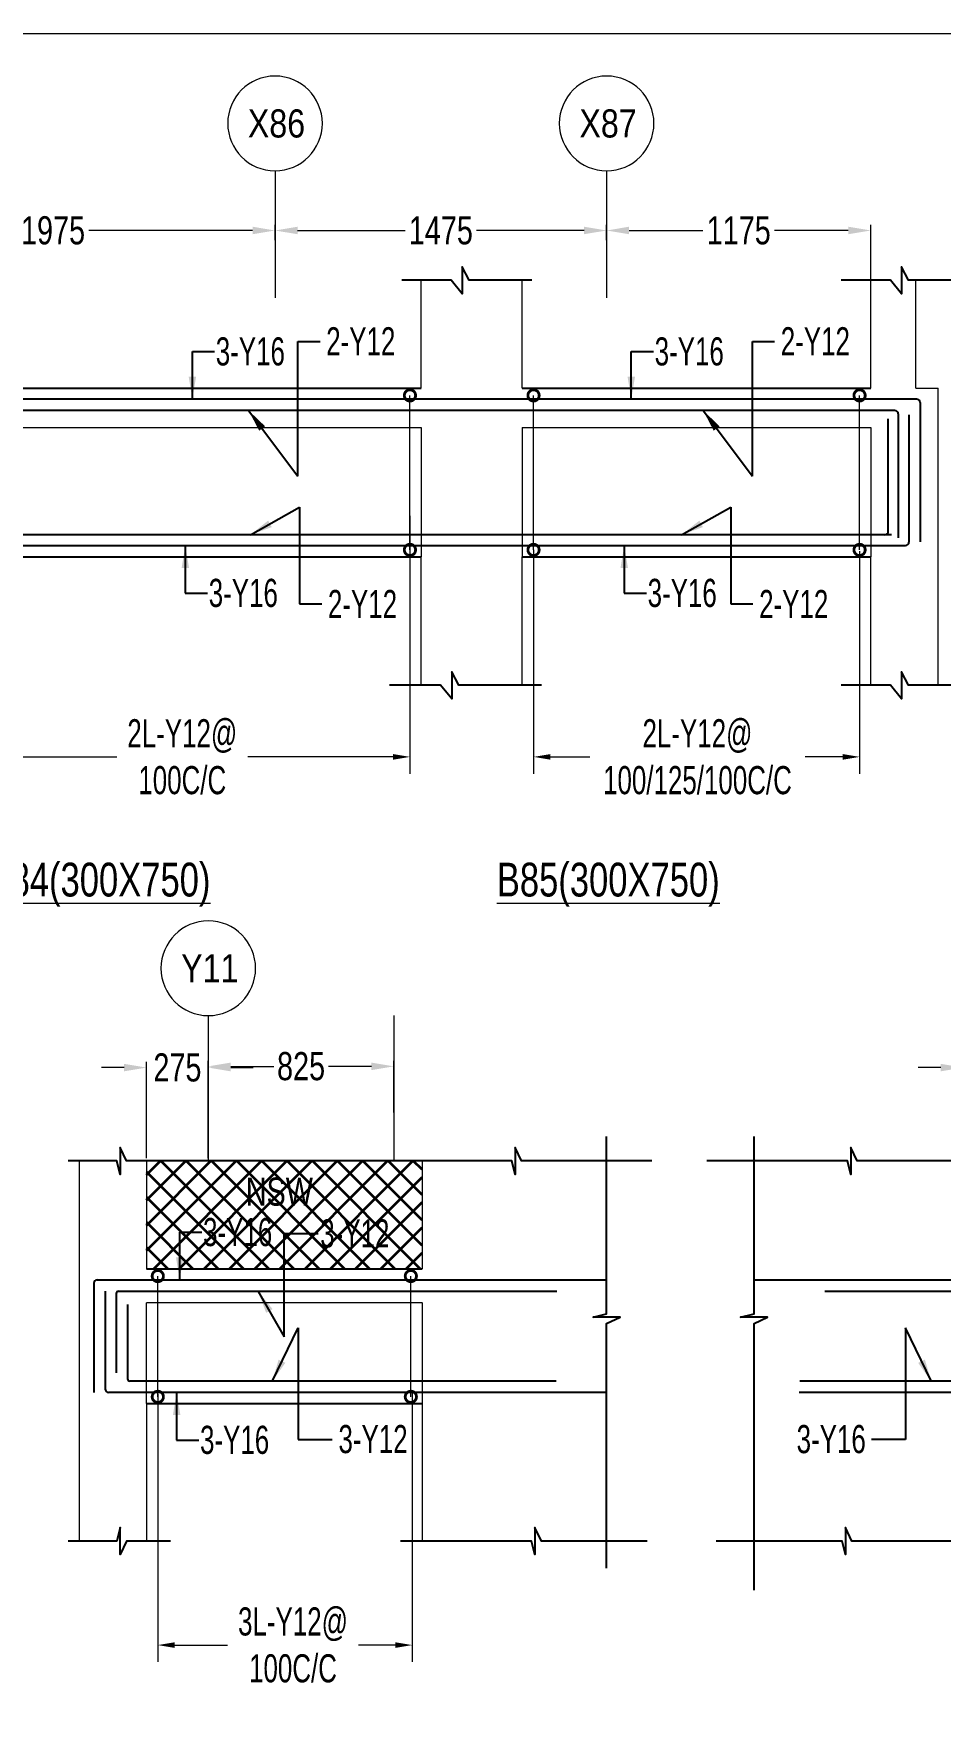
# Model space of a CAD drawing. Header units: millimetres. Extents: x -2697 to 288508, y -1308 to 60928.
# Drawn here: x 95797 to 99832, y 23300 to 30731 of the extents above; entities that cross this region are included whole.
import ezdxf
from ezdxf.enums import TextEntityAlignment as Align

# ---------------------------------------------------------------- set-up
doc = ezdxf.new("R2010")
doc.units = ezdxf.units.MM
doc.header["$LTSCALE"] = 100
for name, pattern in [('ACAD_ISO04W100', [30, 24, -3, 0, -3]), ('CONTINOUS', [0]), ('CONTINU', [0]), ('HIDDEN', [0.375, 0.25, -0.125])]:
    doc.linetypes.add(name, pattern=pattern)
doc.layers.get('Defpoints').update_dxf_attribs({"color": 1, "lineweight": 0})
for name, color, linetype in [('-S-ARROW', 253, 'Continuous'), ('-S-MISC', 8, 'Continuous'), ('-STR-BEAM', 7, 'CONTINU'), ('-STR-REINF', 3, 'Continuous'), ('-STR-TEXT', 6, 'Continuous')]:
    doc.layers.add(name, color=color, linetype=linetype)
for name, color, linetype, lineweight in [('-S-STIRUP', 11, 'Continuous', 9), ('-S-TEXT', 6, 'Continuous', 0), ('-STR-COLUMN', 5, 'HIDDEN', 13), ('-STR-RF-DIM', 252, 'CONTINOUS', 20), ('A-ANNO-GRID-LINE', 252, 'ACAD_ISO04W100', 20), ('A-ANNO-GRID-TEXT', 13, 'Continuous', 15), ('GRID DIM', 252, 'Continuous', 9), ('S-COL HATCH', 9, 'Continuous', 35), ('SEC TEXT', 9, 'Continuous', 18), ('SLAB LINE', 254, 'HIDDEN', 20)]:
    doc.layers.add(name, color=color, linetype=linetype, lineweight=lineweight)
doc.styles.add('BEAM-LS', font='romans.shx', dxfattribs={"width": 0.8})
doc.styles.add('Dim.s & Anno.(Misc.)', font='ARIALN.TTF')
doc.styles.add('SOBHA', font='swisscl.ttf', dxfattribs={"width": 0.9})
doc.styles.add('sobha.sed', font='swisscl.ttf')
doc.dimstyles.new('S-50', dxfattribs={"dimscale": 50, "dimtxt": 2.5, "dimasz": 2, "dimexe": 0.5, "dimexo": 0.25, "dimgap": 0.25, "dimtad": 0, "dimdec": 0, "dimrnd": 0.0005, "dimzin": 0, "dimdsep": 46, "dimtxsty": 'sobha.sed', "dimblk": 'OBLIQUE', "dimcen": 0.09, "dimclrd": 8, "dimclre": 8, "dimclrt": 6, "dimadec": 0, "dimazin": 0, "dimtfac": 1, "dimtdec": 0, "dimtofl": 0, "dimtmove": 2, "dimatfit": 3, "dimfxl": 0.18, "dimtolj": 1, "dimtzin": 0, "dimlwd": -1, "dimlwe": -1, "dimarcsym": 0})
doc.dimstyles.new('S-DIM50', dxfattribs={"dimscale": 50, "dimtxt": 2.5, "dimasz": 1.5, "dimexe": 1.5, "dimexo": 1, "dimgap": 0.5, "dimtad": 0, "dimdec": 0, "dimzin": 0, "dimdsep": 46, "dimtxsty": 'SOBHA', "dimcen": 0.09, "dimclrd": 256, "dimclre": 256, "dimclrt": 6, "dimadec": 5, "dimazin": 0, "dimtfac": 1, "dimtdec": 0, "dimtofl": 0, "dimtmove": 0, "dimatfit": 3, "dimfxl": 0.18, "dimtolj": 1, "dimtzin": 0, "dimlwd": -1, "dimlwe": -1, "dimarcsym": 0})
doc.dimstyles.new('STIRUP', dxfattribs={"dimscale": 50, "dimtxt": 2.5, "dimasz": 2.2, "dimexe": 0, "dimexo": 0, "dimgap": 0.5, "dimtad": 0, "dimdec": 0, "dimzin": 0, "dimdsep": 46, "dimtxsty": 'BEAM-LS', "dimblk": 'DOTSMALL', "dimcen": 0.09, "dimclrd": 256, "dimclre": 256, "dimclrt": 256, "dimadec": 5, "dimazin": 0, "dimtfac": 1, "dimtdec": 0, "dimtofl": 0, "dimtmove": 0, "dimatfit": 3, "dimldrblk": 'DOTSMALL', "dimfxl": 0, "dimfxlon": 1, "dimtolj": 1, "dimtzin": 0, "dimlwd": -1, "dimlwe": -1, "dimarcsym": 0})

# ---------------------------------------------------------------- blocks, each defined once
blk = doc.blocks.new('_Oblique')
at = {"color": 0, "linetype": 'ByBlock', "lineweight": -2}
blk.add_line((-0.5, -0.5), (0.5, 0.5), dxfattribs=at)
blk = doc.blocks.new('*D206')
at = {"layer": 'Defpoints', "color": 0, "transparency": 16777216}
for p in [(100207.6, 26132.4), (99933, 25717.5, 0), (100207.6, 25717.5, 0)]:
    blk.add_point(p, dxfattribs=at)
at = {"layer": 'GRID DIM', "transparency": 16777216}
for p, q in [((99933, 25730), (99933, 26157.4)), ((100207.6, 25730), (100207.6, 26157.4)), ((99833, 26132.4), (99733, 26132.4)), ((100307.6, 26132.4), (100407.6, 26132.4))]:
    blk.add_line(p, q, dxfattribs=at)
for points in [[(99833, 26149.1), (99833, 26115.8), (99933, 26132.4)], [(100307.6, 26149.1), (100307.6, 26115.8), (100207.6, 26132.4)]]:
    blk.add_solid(points, dxfattribs=at)
at = {"layer": 'GRID DIM', "color": 13, "transparency": 16777216, "insert": (100070.3, 26132.4), "char_height": 125, "attachment_point": 5, "style": 'sobha.sed'}
blk.add_mtext('\\A1;275', dxfattribs=at)
blk = doc.blocks.new('*D448')
at = {"layer": '-STR-RF-DIM', "transparency": 16777216}
for p, q in [((96350, 24680.4), (96350, 23489.8)), ((97481.9, 24688.4), (97481.9, 23489.8)), ((96425, 23564.8), (96660.2, 23564.8)), ((97406.9, 23564.8), (97242.6, 23564.8))]:
    blk.add_line(p, q, dxfattribs=at)
for points in [[(96425, 23577.3), (96425, 23552.3), (96350, 23564.8)], [(97406.9, 23577.3), (97406.9, 23552.3), (97481.9, 23564.8)]]:
    blk.add_solid(points, dxfattribs=at)
at = {"layer": 'Defpoints', "color": 0, "transparency": 16777216}
for p in [(96350, 24680.4, 0), (97481.9, 24688.4, 0), (96350, 23564.8)]:
    blk.add_point(p, dxfattribs=at)
at = {"layer": '-STR-RF-DIM', "color": 6, "transparency": 16777216, "insert": (96951.4, 23564.8), "char_height": 125, "attachment_point": 5, "style": 'SOBHA'}
blk.add_mtext('\\A1;3L-Y12@\\P100C/C', dxfattribs=at)
blk = doc.blocks.new('_DotSmall')
at = {"color": 0, "linetype": 'ByBlock', "const_width": 0.5}
blk.add_lwpolyline([(-0.0625, 0, 1), (0.0625, 0, 1)], format="xyb", close=True, dxfattribs=at)
blk = doc.blocks.new('*D449')
at = {"layer": '-S-STIRUP', "ltscale": 100, "transparency": 16777216}
blk.add_line((97475.6, 24668.6), (97475.6, 25205.4), dxfattribs=at)
at = {"layer": 'Defpoints', "color": 0, "linetype": 'CONTINU', "ltscale": 100, "transparency": 16777216}
for p in [(97475.6, 25205.4), (97475.6, 25205.4), (97475.6, 24668.6)]:
    blk.add_point(p, dxfattribs=at)
at = {"layer": '-S-STIRUP', "linetype": 'CONTINU', "ltscale": 100, "transparency": 16777216, "xscale": 100, "yscale": 100, "zscale": 100}
for p, rotation in [((97475.6, 25205.4), 90), ((97475.6, 24668.6), 270)]:
    blk.add_blockref('_DotSmall', p, dxfattribs=dict(at, rotation=rotation))
blk = doc.blocks.new('*D450')
at = {"layer": '-S-STIRUP', "ltscale": 100, "transparency": 16777216}
blk.add_line((96350, 24668.6), (96350, 25205.4), dxfattribs=at)
at = {"layer": 'Defpoints', "color": 0, "linetype": 'CONTINU', "ltscale": 100, "transparency": 16777216}
for p in [(96350, 25205.4), (96350, 25205.4), (96350, 24668.6)]:
    blk.add_point(p, dxfattribs=at)
at = {"layer": '-S-STIRUP', "linetype": 'CONTINU', "ltscale": 100, "transparency": 16777216, "xscale": 100, "yscale": 100, "zscale": 100}
for p, rotation in [((96350, 25205.4), 90), ((96350, 24668.6), 270)]:
    blk.add_blockref('_DotSmall', p, dxfattribs=dict(at, rotation=rotation))
blk = doc.blocks.new('A-SYMB_Grid')
blk.add_circle((0, 0), 4.21)
at = {"style": 'Dim.s & Anno.(Misc.)'}
blk.add_attdef('GRID', text='', height=3, dxfattribs=at).set_placement((0, 0), align=Align.MIDDLE_CENTER)
blk = doc.blocks.new('*D451')
at = {"layer": 'Defpoints', "color": 0, "transparency": 16777216}
for p in [(97400, 26138), (97400, 25919.6, 0), (96574.6, 25856.3)]:
    blk.add_point(p, dxfattribs=at)
at = {"layer": 'GRID DIM', "transparency": 16777216}
for p, q in [((96574.6, 25868.8), (96574.6, 26163)), ((97400, 25932.1), (97400, 26163)), ((96674.6, 26138), (96865.6, 26138)), ((97300, 26138), (97109, 26138))]:
    blk.add_line(p, q, dxfattribs=at)
for points in [[(96674.6, 26154.6), (96674.6, 26121.3), (96574.6, 26138)], [(97300, 26154.6), (97300, 26121.3), (97400, 26138)]]:
    blk.add_solid(points, dxfattribs=at)
at = {"layer": 'GRID DIM', "color": 13, "transparency": 16777216, "insert": (96987.3, 26138), "char_height": 125, "attachment_point": 5, "style": 'sobha.sed'}
blk.add_mtext('\\A1;825', dxfattribs=at)
blk = doc.blocks.new('*D452')
at = {"layer": 'Defpoints', "color": 0, "transparency": 16777216}
for p in [(96574.6, 26132.4), (96300, 25717.5, 0), (96574.6, 25717.5, 0)]:
    blk.add_point(p, dxfattribs=at)
at = {"layer": 'GRID DIM', "transparency": 16777216}
for p, q in [((96300, 25730), (96300, 26157.4)), ((96574.6, 25730), (96574.6, 26157.4)), ((96200, 26132.4), (96100, 26132.4)), ((96674.6, 26132.4), (96774.6, 26132.4))]:
    blk.add_line(p, q, dxfattribs=at)
for points in [[(96200, 26149.1), (96200, 26115.8), (96300, 26132.4)], [(96674.6, 26149.1), (96674.6, 26115.8), (96574.6, 26132.4)]]:
    blk.add_solid(points, dxfattribs=at)
at = {"layer": 'GRID DIM', "color": 13, "transparency": 16777216, "insert": (96437.3, 26132.4), "char_height": 125, "attachment_point": 5, "style": 'sobha.sed'}
blk.add_mtext('\\A1;275', dxfattribs=at)
blk = doc.blocks.new('*D632')
at = {"layer": 'Defpoints', "color": 0, "transparency": 16777216}
for p in [(94896.5, 29799.1), (96871.5, 29854.4), (96871.5, 29799.1)]:
    blk.add_point(p, dxfattribs=at)
at = {"layer": 'GRID DIM', "transparency": 16777216}
for p, q in [((94896.5, 29811.6), (94896.5, 29879.4)), ((96871.5, 29811.6), (96871.5, 29879.4)), ((94996.5, 29854.4), (95724.7, 29854.4)), ((96771.5, 29854.4), (96043.2, 29854.4))]:
    blk.add_line(p, q, dxfattribs=at)
for points in [[(94996.5, 29871.1), (94996.5, 29837.8), (94896.5, 29854.4)], [(96771.5, 29871.1), (96771.5, 29837.8), (96871.5, 29854.4)]]:
    blk.add_solid(points, dxfattribs=at)
at = {"layer": 'GRID DIM', "color": 13, "transparency": 16777216, "insert": (95884, 29854.4), "char_height": 125, "attachment_point": 5, "style": 'sobha.sed'}
blk.add_mtext('\\A1;1975', dxfattribs=at)
blk = doc.blocks.new('*D633')
at = {"layer": 'Defpoints', "color": 0, "transparency": 16777216}
for p in [(96871.5, 29799.1), (98346.5, 29854.4), (98346.5, 29799.1)]:
    blk.add_point(p, dxfattribs=at)
at = {"layer": 'GRID DIM', "transparency": 16777216}
for p, q in [((96871.5, 29811.6), (96871.5, 29879.4)), ((98346.5, 29811.6), (98346.5, 29879.4)), ((96971.5, 29854.4), (97449.7, 29854.4)), ((98246.5, 29854.4), (97768.2, 29854.4))]:
    blk.add_line(p, q, dxfattribs=at)
for points in [[(96971.5, 29871.1), (96971.5, 29837.8), (96871.5, 29854.4)], [(98246.5, 29871.1), (98246.5, 29837.8), (98346.5, 29854.4)]]:
    blk.add_solid(points, dxfattribs=at)
at = {"layer": 'GRID DIM', "color": 13, "transparency": 16777216, "insert": (97609, 29854.4), "char_height": 125, "attachment_point": 5, "style": 'sobha.sed'}
blk.add_mtext('\\A1;1475', dxfattribs=at)
blk = doc.blocks.new('*D634')
at = {"layer": 'Defpoints', "color": 0, "transparency": 16777216}
for p in [(98346.5, 29799.1), (99521.5, 29854.4), (99521.5, 29192.5)]:
    blk.add_point(p, dxfattribs=at)
at = {"layer": 'GRID DIM', "transparency": 16777216}
for p, q in [((98346.5, 29811.6), (98346.5, 29879.4)), ((99521.5, 29205), (99521.5, 29879.4)), ((98446.5, 29854.4), (98774.7, 29854.4)), ((99421.5, 29854.4), (99093.2, 29854.4))]:
    blk.add_line(p, q, dxfattribs=at)
for points in [[(98446.5, 29871.1), (98446.5, 29837.8), (98346.5, 29854.4)], [(99421.5, 29871.1), (99421.5, 29837.8), (99521.5, 29854.4)]]:
    blk.add_solid(points, dxfattribs=at)
at = {"layer": 'GRID DIM', "color": 13, "transparency": 16777216, "insert": (98934, 29854.4), "char_height": 125, "attachment_point": 5, "style": 'sobha.sed'}
blk.add_mtext('\\A1;1175', dxfattribs=at)
blk = doc.blocks.new('*D614')
at = {"layer": '-S-STIRUP', "ltscale": 100, "transparency": 16777216}
blk.add_line((98021.4, 28434.3), (98021.4, 29121), dxfattribs=at)
at = {"layer": 'Defpoints', "color": 0, "linetype": 'CONTINU', "ltscale": 100, "transparency": 16777216}
for p in [(98021.4, 29121), (98021.4, 29121), (98021.4, 28434.3)]:
    blk.add_point(p, dxfattribs=at)
at = {"layer": '-S-STIRUP', "linetype": 'CONTINU', "ltscale": 100, "transparency": 16777216, "xscale": 100, "yscale": 100, "zscale": 100}
for p, rotation in [((98021.4, 29121), 90), ((98021.4, 28434.3), 270)]:
    blk.add_blockref('_DotSmall', p, dxfattribs=dict(at, rotation=rotation))
blk = doc.blocks.new('*D615')
at = {"layer": '-S-STIRUP', "ltscale": 100, "transparency": 16777216}
blk.add_line((99471.7, 28434.3), (99471.7, 29121), dxfattribs=at)
at = {"layer": 'Defpoints', "color": 0, "linetype": 'CONTINU', "ltscale": 100, "transparency": 16777216}
for p in [(99471.7, 29121), (99471.7, 29121), (99471.7, 28434.3)]:
    blk.add_point(p, dxfattribs=at)
at = {"layer": '-S-STIRUP', "linetype": 'CONTINU', "ltscale": 100, "transparency": 16777216, "xscale": 100, "yscale": 100, "zscale": 100}
for p, rotation in [((99471.7, 29121), 90), ((99471.7, 28434.3), 270)]:
    blk.add_blockref('_DotSmall', p, dxfattribs=dict(at, rotation=rotation))
blk = doc.blocks.new('*D616')
at = {"layer": '-S-STIRUP', "ltscale": 100, "transparency": 16777216}
blk.add_line((97471.7, 28434.3), (97471.7, 29121), dxfattribs=at)
at = {"layer": 'Defpoints', "color": 0, "linetype": 'CONTINU', "ltscale": 100, "transparency": 16777216}
for p in [(97471.7, 29121), (97471.7, 29121), (97471.7, 28434.3)]:
    blk.add_point(p, dxfattribs=at)
at = {"layer": '-S-STIRUP', "linetype": 'CONTINU', "ltscale": 100, "transparency": 16777216, "xscale": 100, "yscale": 100, "zscale": 100}
for p, rotation in [((97471.7, 29121), 90), ((97471.7, 28434.3), 270)]:
    blk.add_blockref('_DotSmall', p, dxfattribs=dict(at, rotation=rotation))
blk = doc.blocks.new('*D625')
at = {"layer": '-STR-RF-DIM', "transparency": 16777216}
for p, q in [((97471.7, 28585.7), (97471.7, 27438.9)), ((95446.2, 28522), (95446.2, 27438.9)), ((95521.2, 27513.9), (96167.9, 27513.9)), ((97396.7, 27513.9), (96750, 27513.9))]:
    blk.add_line(p, q, dxfattribs=at)
for points in [[(95521.2, 27526.4), (95521.2, 27501.4), (95446.2, 27513.9)], [(97396.7, 27526.4), (97396.7, 27501.4), (97471.7, 27513.9)]]:
    blk.add_solid(points, dxfattribs=at)
at = {"layer": 'Defpoints', "color": 0, "transparency": 16777216}
for p in [(97471.7, 28585.7, 178586.6), (95446.2, 28522, 0), (95446.2, 27513.9)]:
    blk.add_point(p, dxfattribs=at)
at = {"layer": '-STR-RF-DIM', "color": 6, "transparency": 16777216, "insert": (96458.9, 27513.9), "char_height": 125, "attachment_point": 5, "style": 'SOBHA'}
blk.add_mtext('\\A1;2L-Y12@\\P100C/C', dxfattribs=at)
blk = doc.blocks.new('*D626')
at = {"layer": '-STR-RF-DIM', "transparency": 16777216}
for p, q in [((98021.4, 28434.3), (98021.4, 27438.9)), ((99471.7, 28428), (99471.7, 27438.9)), ((98096.4, 27513.9), (98271.4, 27513.9)), ((99396.7, 27513.9), (99229.8, 27513.9))]:
    blk.add_line(p, q, dxfattribs=at)
for points in [[(98096.4, 27526.4), (98096.4, 27501.4), (98021.4, 27513.9)], [(99396.7, 27526.4), (99396.7, 27501.4), (99471.7, 27513.9)]]:
    blk.add_solid(points, dxfattribs=at)
at = {"layer": 'Defpoints', "color": 0, "transparency": 16777216}
for p in [(98021.4, 28434.3, 0), (99471.7, 28428), (98021.4, 27513.9)]:
    blk.add_point(p, dxfattribs=at)
at = {"layer": '-STR-RF-DIM', "color": 6, "transparency": 16777216, "insert": (98750.6, 27513.9), "char_height": 125, "attachment_point": 5, "style": 'SOBHA'}
blk.add_mtext('\\A1;2L-Y12@\\P100/125/100C/C', dxfattribs=at)

msp = doc.modelspace()

# ---------------------------------------------------------------- hatches: boundary and pattern name
at = {"layer": 'S-COL HATCH'}
h = msp.add_hatch(dxfattribs=at)
h.set_pattern_fill('ANSI37', color=8, scale=25)
h.set_pattern_definition([(45, (182405.144, 75839.42), (-56.1266, 56.1266), []), (135, (182405.144, 75839.42), (-56.1266, -56.1266), [])])
h.paths.add_polyline_path([(97525.39, 25717.45), (96300, 25717.45), (96300, 25238.35), (97525.39, 25238.35)])
h.paths.add_polyline_path([(97525.39, 24638.35), (96300, 24638.35)])

# ---------------------------------------------------------------- linework, layer by layer
at = {"layer": '-S-MISC', "linetype": 'ByBlock', "ltscale": 1000}
for points in [[(98013.73, 29633.1), (97735.5, 29633.1), (97704.64, 29692.76), (97704.64, 29572.59), (97654.78, 29633.1), (97435.6, 29633.1)], [(99967.74, 29633.1), (99689.51, 29633.1), (99658.64, 29692.76), (99658.64, 29572.59), (99608.79, 29633.1), (99389.61, 29633.1)], [(98056.95, 27833.1), (97688.72, 27833.1), (97657.85, 27892.76), (97657.85, 27772.59), (97608, 27833.1), (97380.82, 27833.1)], [(99967.74, 27833.1), (99689.51, 27833.1), (99658.64, 27892.76), (99658.64, 27772.59), (99608.79, 27833.1), (99389.61, 27833.1)]]:
    msp.add_lwpolyline(points, dxfattribs=at)
at = {"layer": '-S-MISC', "linetype": 'ByBlock', "ltscale": 1000, "elevation": 178586.59}
for points in [[(98346.67, 23907.45), (98346.67, 24994.11), (98406.33, 25022.58), (98286.16, 25022.58), (98346.67, 25037.73), (98346.67, 25825.55)], [(99003.03, 23809.49), (99003.03, 24994.11), (99062.69, 25022.58), (98942.53, 25022.58), (99003.03, 25037.73), (99003.03, 25825.55)], [(97525.39, 25717.45), (96211.15, 25717.45), (96182.68, 25777.11), (96182.68, 25656.95), (96167.53, 25717.45), (95951.56, 25717.45)], [(98547.82, 25717.45), (97967.91, 25717.45), (97939.44, 25777.11), (97939.44, 25656.95), (97924.3, 25717.45), (97429.55, 25717.45)], [(100026.81, 25717.45), (99460.94, 25717.45), (99432.47, 25777.11), (99432.47, 25656.95), (99417.33, 25717.45), (98792.68, 25717.45)], [(96405.9, 24027.45), (96211.15, 24027.45), (96182.68, 23967.79), (96182.68, 24087.96), (96167.53, 24027.45), (95951.56, 24027.45)], [(98526.35, 24027.45), (98056.17, 24027.45), (98027.7, 24087.11), (98027.7, 23966.95), (98012.55, 24027.45), (97429.55, 24027.45)], [(100026.81, 24027.45), (99437.48, 24027.45), (99409.01, 24087.11), (99409.01, 23966.95), (99393.86, 24027.45), (98833.87, 24027.45)]]:
    msp.add_lwpolyline(points, dxfattribs=at)
at = {"layer": '-STR-BEAM'}
for p, q in [((95396.16, 29154), (97521.44, 29154)), ((97971.44, 29154), (99521.49, 29154)), ((95396.16, 28404), (97521.44, 28404)), ((97971.44, 28404), (99521.49, 28404)), ((96300, 25238.35, 178586.59), (97525.39, 25238.35, 178586.59)), ((96300, 24638.35, 178586.59), (97525.39, 24638.35, 178586.59))]:
    msp.add_line(p, q, dxfattribs=at)
at = {"layer": '-STR-COLUMN', "linetype": 'Continuous', "ltscale": 10}
for p, q in [((97521.44, 29154), (97521.44, 29633.1)), ((97971.44, 29154), (97971.44, 29633.1)), ((99521.49, 29154), (99521.49, 29633.1)), ((99721.48, 29153.99), (99721.49, 29633.1)), ((99721.48, 29153.99), (99821.48, 29153.99)), ((99821.44, 27833.1), (99821.48, 29153.99)), ((97521.44, 27833.1), (97521.44, 28404)), ((97971.44, 27833.1), (97971.44, 28404)), ((99521.49, 27833.1), (99521.49, 28404)), ((96000, 25717.45, 178586.59), (96000, 24027.45, 178586.59)), ((96300, 25717.45, 178586.59), (96300, 25238.35, 178586.59)), ((97525.39, 25717.45, 178586.59), (97525.39, 25238.35, 178586.59)), ((96300, 24638.35, 178586.59), (96300, 24027.45, 178586.59)), ((97525.39, 24638.35, 178586.59), (97525.39, 24027.45, 178586.59))]:
    msp.add_line(p, q, dxfattribs=at)
at = {"layer": '-STR-REINF', "ltscale": 10}
for p, q in [((99726.3, 29104, 0), (83936.33, 29104, 0)), ((99613.8, 29054, 0), (89271.32, 29054, 0)), ((99628.99, 29054, 0), (99040.2, 29054, 0)), ((99741.3, 29089, 0), (99741.3, 28469.7, 0)), ((99599.55, 28516.29, 0), (99599.55, 29017.32, 0)), ((99643.99, 29039, 0), (99643.99, 28487.55, 0)), ((99691.3, 29035.08, 0), (99691.3, 28469, 0)), ((99613.8, 28501.29, 0), (89271.32, 28501.29, 0)), ((99584.55, 28501.29, 0), (99040.2, 28501.29, 0)), ((83986.33, 28454, 0), (99676.3, 28454, 0)), ((96065.46, 25173.35, 178586.59), (96065.46, 24687.69, 178586.59)), ((96080.46, 25188.35, 178586.59), (98346.67, 25188.35, 178586.59)), ((96115.46, 25138.35, 178586.59), (96115.46, 24703.35, 178586.59)), ((96165.46, 25128.35, 178586.59), (96165.46, 24774.69, 178586.59)), ((96175.46, 25138.35, 178586.59), (98125.01, 25138.35, 178586.59)), ((99003.03, 25188.35, 178586.59), (101954.28, 25188.35, 178586.59)), ((99316.84, 25138.35, 178586.59), (101732.62, 25138.35, 178586.59)), ((96215.46, 25079.62, 178586.59), (96215.46, 24748.35, 178586.59)), ((98346.67, 24688.35, 178586.59), (96130.46, 24688.35, 178586.59)), ((98121.69, 24738.35, 178586.59), (96225.46, 24738.35, 178586.59)), ((101933.28, 24688.35, 178586.59), (99203, 24688.35, 178586.59)), ((101908, 24738.35, 178586.59), (99206, 24738.35, 178586.59))]:
    msp.add_line(p, q, dxfattribs=at)
for centre, radius, start, end in [((99628.99, 29039, 0), 15, 0, 90), ((99726.3, 29089, 0), 15, 0, 90), ((99584.55, 28516.29, 0), 15, 270, 0), ((99676.3, 28469, 0), 15, 270, 0), ((96080.46, 25173.35, 178586.59), 15, 90, 180), ((96175.46, 25128.35, 178586.59), 10, 90, 180), ((96225.46, 24748.35, 178586.59), 10, 180, 270), ((96130.46, 24703.35, 178586.59), 15, 180, 270)]:
    msp.add_arc(centre, radius, start, end, dxfattribs=at)
at = {"layer": 'A-ANNO-GRID-LINE', "ltscale": 40}
for p, q in [((96871.48, 30119.76), (96871.48, 29554.93)), ((98346.48, 30119.76), (98346.48, 29554.93)), ((96574.61, 26363.49, 178586.59), (96574.61, 25720.22, 178586.59)), ((97400, 26363.49, 178586.59), (97400, 25720.22, 178586.59))]:
    msp.add_line(p, q, dxfattribs=at)
at = {"layer": 'Defpoints', "color": 1}
msp.add_lwpolyline([(83126.44, 30730.58), (118187.53, 30730.58), (118187.53, 3561.14), (83126.44, 3561.14)], close=True, dxfattribs=at)
at = {"layer": 'SLAB LINE', "linetype": 'HIDDEN', "ltscale": 0.1}
for p, q in [((95396.16, 28979), (97521.44, 28979)), ((97521.44, 28979), (97521.44, 28404)), ((97971.44, 28979), (99521.49, 28979)), ((97971.44, 28979), (97971.44, 28404)), ((99521.49, 28979), (99521.49, 28404))]:
    msp.add_line(p, q, dxfattribs=at)
at = {"layer": 'SLAB LINE', "color": 9, "linetype": 'HIDDEN', "ltscale": 0.1}
for p, q in [((96300, 25088.35, 178586.59), (97525.39, 25088.35, 178586.59)), ((96300, 24638.35, 178586.59), (96300, 25088.35, 178586.59)), ((97525.39, 25088.35, 178586.59), (97525.39, 24638.35, 178586.59))]:
    msp.add_line(p, q, dxfattribs=at)

# ---------------------------------------------------------------- block references
at = {"layer": 'A-ANNO-GRID-TEXT'}
ref = msp.add_blockref('A-SYMB_Grid', (96871.48, 30330.39), dxfattribs=dict(at, xscale=-50, yscale=50, zscale=50))
ref.add_attrib('GRID', 'X86', dxfattribs={"layer": '0', "height": 125, "style": 'Dim.s & Anno.(Misc.)'}).set_placement((96877.87, 30330.39), align=Align.MIDDLE_CENTER)
ref = msp.add_blockref('A-SYMB_Grid', (98346.48, 30330.39), dxfattribs=dict(at, xscale=-50, yscale=50, zscale=50))
ref.add_attrib('GRID', 'X87', dxfattribs={"layer": '0', "height": 125, "style": 'Dim.s & Anno.(Misc.)'}).set_placement((98352.87, 30330.39), align=Align.MIDDLE_CENTER)
ref = msp.add_blockref('A-SYMB_Grid', (96574.61, 26574.12, 178586.59), dxfattribs=dict(at, xscale=-50, yscale=50, zscale=50))
ref.add_attrib('GRID', 'Y11', dxfattribs={"layer": '0', "height": 125, "style": 'Dim.s & Anno.(Misc.)'}).set_placement((96581.26, 26574.12, 178586.59), align=Align.MIDDLE_CENTER)

# ---------------------------------------------------------------- texts
at = {"layer": '-S-TEXT', "color": 6, "style": 'sobha.sed'}
msp.add_text('NSW', height=125, dxfattribs=at).set_placement((96741.32, 25518.68, 0))
at = {"layer": '-STR-TEXT', "color": 6, "char_height": 125, "style": 'SOBHA'}
for s, insert, attachment_point in [('\\A1;2-Y12', (97406.82, 29424.28, -357173.18), 3), ('\\A1;2-Y12', (99428.79, 29424.28, -357173.18), 3), ('\\A1;3-Y16', (96607.87, 29379.27, 0), 1), ('\\A1;3-Y16', (98560.22, 29379.27, 0), 1), ('\\A1;3-Y16', (96576.51, 28178.73, 0), 7), ('\\A1;2-Y12', (97414.47, 28131, -357173.18), 9), ('\\A1;3-Y16', (98528.87, 28178.73, 0), 7), ('\\A1;2-Y12', (99332.53, 28131, -357173.18), 9), ('\\A1;3-Y16', (96551.42, 25463.63, 178586.59), 1), ('\\A1;3-Y12', (97072.64, 25457.59, 178586.59), 1), ('\\A1;3-Y16', (96537.88, 24413.08, 178586.59), 7), ('\\A1;3-Y12', (97461.33, 24416.41, 178586.59), 9), ('\\A1;3-Y16', (99191.7, 24416.41, 178586.59), 7)]:
    msp.add_mtext(s, dxfattribs=dict(at, insert=insert, attachment_point=attachment_point))
at = {"layer": 'SEC TEXT', "color": 1, "linetype": 'ByBlock', "style": 'sobha.sed'}
for s, p in [('%%UB84(300X750)', (95592.64, 26893.18, 0)), ('%%UB85(300X750)', (97858.04, 26893.18, 0))]:
    msp.add_text(s, height=150, rotation=0.010721, dxfattribs=at).set_placement(p)

# ---------------------------------------------------------------- dimensions: what is measured, and where the dimension line sits
at = {"layer": '-S-STIRUP', "linetype": 'CONTINU', "ltscale": 100}
for base, p1, p2, picture, middle in [((97471.69, 29121, 178586.59), (97471.69, 28434.29, 178586.59), (97471.69, 29121, 178586.59), '*D616', (97471.69, 28777.64, 178586.59)), ((98021.44, 29121), (98021.44, 28434.29), (98021.44, 29121), '*D614', (98021.44, 28777.64)), ((99471.74, 29121, 178586.59), (99471.74, 28434.29, 178586.59), (99471.74, 29121, 178586.59), '*D615', (99471.74, 28777.64, 178586.59)), ((96350, 25205.35, 178586.59), (96350, 24668.64, 178586.59), (96350, 25205.35, 178586.59), '*D450', (96350, 24937, 178586.59)), ((97475.64, 25205.35, 357173.18), (97475.64, 24668.64, 357173.18), (97475.64, 25205.35, 357173.18), '*D449', (97475.64, 24937, 357173.18))]:
    dim = msp.add_linear_dim(base=base, p1=p1, p2=p2, angle=90, text=' ', dimstyle='STIRUP', override={"dimasz": 2}, dxfattribs=at)
    dim.commit()
    dim.dimension.update_dxf_attribs({"geometry": picture, "text_midpoint": middle})
at = {"layer": '-STR-RF-DIM'}
dim = msp.add_linear_dim(base=(95446.16, 27513.9, 0), p1=(97471.69, 28585.68, 178586.59), p2=(95446.16, 28522.03), angle=180, text='2L-Y12@\\P100C/C', dimstyle='S-DIM50', override={"dimscale": 1, "dimtxt": 125, "dimasz": 75, "dimexe": 75, "dimexo": 0, "dimgap": 25, "dimsah": 1, "dimcen": 4.5, "dimfxl": 75}, dxfattribs=at)
dim.commit()
dim.dimension.update_dxf_attribs({"geometry": '*D625', "text_midpoint": (96458.93, 27513.9, 0)})
for base, p1, p2, text, picture, middle in [((98021.44, 27513.9, 0), (99471.74, 28428.04, 0), (98021.44, 28434.29), '2L-Y12@\\P100/125/100C/C', '*D626', (98750.64, 27513.9, 0)), ((96350, 23564.77, 178586.59), (97481.89, 24688.35, 178586.59), (96350, 24680.35, 178586.59), '3L-Y12@\\P100C/C', '*D448', (96951.41, 23564.77, 178586.59))]:
    dim = msp.add_linear_dim(base=base, p1=p1, p2=p2, angle=180, text=text, dimstyle='S-DIM50', override={"dimscale": 1, "dimtxt": 125, "dimasz": 75, "dimexe": 75, "dimexo": 0, "dimgap": 25, "dimsah": 1, "dimcen": 4.5, "dimfxl": 75}, dxfattribs=at)
    dim.commit()
    dim.dimension.update_dxf_attribs({"geometry": picture, "text_midpoint": middle, "dimtype": 160})
at = {"layer": 'GRID DIM'}
for base, p1, p2, picture, middle in [((96871.48, 29854.44), (94896.48, 29799.08), (96871.48, 29799.08), '*D632', (95883.98, 29854.44)), ((98346.48, 29854.44), (96871.48, 29799.08), (98346.48, 29799.08), '*D633', (97608.98, 29854.44)), ((99521.49, 29854.44), (98346.48, 29799.08), (99521.49, 29192.55), '*D634', (98933.99, 29854.44)), ((96574.61, 26132.43, 178586.59), (96300, 25717.45, 178586.59), (96574.61, 25717.45, 178586.59), '*D452', (96437.3, 26132.43, 178586.59)), ((97400, 26137.98, 178586.59), (96574.61, 25856.27, 178586.59), (97400, 25919.58, 178586.59), '*D451', (96987.3, 26137.98, 178586.59)), ((100207.61, 26132.43, 178586.59), (99933, 25717.45, 178586.59), (100207.61, 25717.45, 178586.59), '*D206', (100070.3, 26132.43, 178586.59))]:
    dim = msp.add_linear_dim(base=base, p1=p1, p2=p2, dimstyle='S-50', override={"dimsah": 1, "dimclrd": 256, "dimclre": 256, "dimclrt": 13, "dimtmove": 1}, dxfattribs=at)
    dim.commit()
    dim.dimension.update_dxf_attribs({"geometry": picture, "text_midpoint": middle})

# ---------------------------------------------------------------- leaders
at = {"layer": '-S-ARROW'}
for points in [[(96754.03, 29054, -357173.18), (96973.23, 28761.69, -357173.18), (96973.23, 29361.46, -357173.18), (97071.64, 29361.46, -357173.18)], [(98776, 29054, -357173.18), (98995.2, 28761.69, -357173.18), (98995.2, 29361.46, -357173.18), (99093.61, 29361.46, -357173.18)], [(96761.68, 28501.29, -357173.18), (96980.88, 28623.65, -357173.18), (96980.88, 28193.82, -357173.18), (97079.29, 28193.82, -357173.18)], [(98679.74, 28501.29, -357173.18), (98898.94, 28623.65, -357173.18), (98898.94, 28193.82, -357173.18), (98997.35, 28193.82, -357173.18)], [(96796.49, 25137.15, 178586.59), (96911.97, 24935.71, 178586.59), (96911.97, 25394.76, 178586.59), (97063.38, 25394.76, 178586.59)], [(96858.72, 24736.84, 178586.59), (96974.2, 24974.79, 178586.59), (96974.2, 24479.23, 178586.59), (97125.61, 24479.23, 178586.59)], [(99790.92, 24736.84, 178586.59), (99675.44, 24974.79, 178586.59), (99675.44, 24479.23, 178586.59), (99524.03, 24479.23, 178586.59)]]:
    msp.add_leader(points, dimstyle='S-50', override={"dimasz": 2, "dimgap": 0.1, "dimtad": 0}, dxfattribs=at)
at = {"layer": '-S-ARROW', "annotation_type": 0, "has_hookline": 1, "hookline_direction": 1, "text_width": 318.41}
for points in [[(96503.83, 29104, 0), (96503.83, 29316.77, 0), (96602.87, 29316.77, 0)], [(98456.18, 29104, 0), (98456.18, 29316.77, 0), (98555.22, 29316.77, 0)], [(96472.47, 28454, 0), (96472.47, 28241.23, 0), (96571.51, 28241.23, 0)], [(98424.83, 28454, 0), (98424.83, 28241.23, 0), (98523.87, 28241.23, 0)], [(96447.38, 25188.35, 178586.59), (96447.38, 25401.13, 178586.59), (96546.42, 25401.13, 178586.59)], [(96433.84, 24688.35, 178586.59), (96433.84, 24475.58, 178586.59), (96532.88, 24475.58, 178586.59)]]:
    msp.add_leader(points, dimstyle='S-50', override={"dimasz": 2, "dimgap": 0.1, "dimtad": 0}, dxfattribs=at)

doc.saveas('drawing.dxf')
